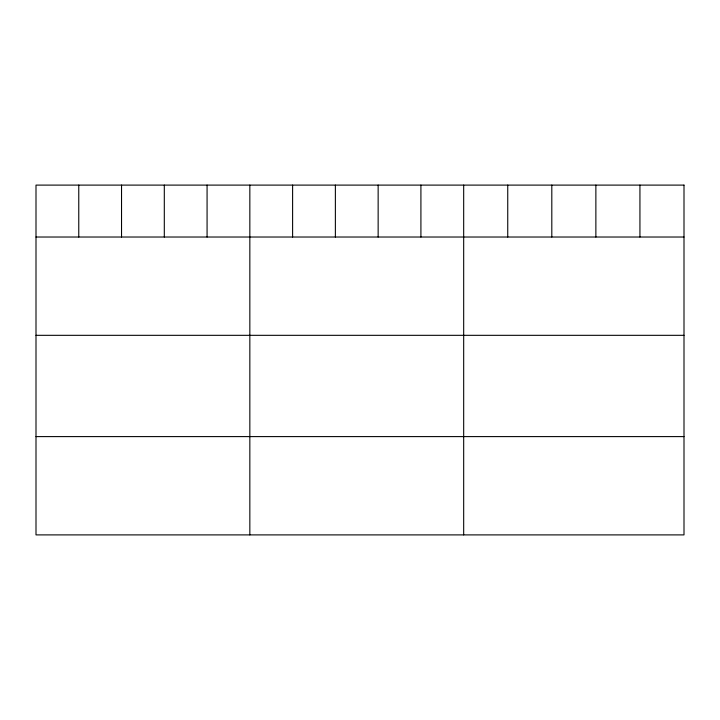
<?xml version="1.0" encoding="UTF-8"?>
<svg xmlns="http://www.w3.org/2000/svg" width="720" height="720" viewBox="0 0 720 720"><rect width="100%" height="100%" fill="white"/><g stroke="black" fill="none" stroke-linecap="round" stroke-linejoin="round"><path stroke-width="1.08" d="M36 237.024L684 237.024M36 335.322L684 335.322M36 436.599L684 436.599M639.936 185.103L639.936 237.024M595.872 185.103L595.872 237.024M551.808 185.103L551.808 237.024M507.744 185.103L507.744 237.024M463.68 185.103L463.68 534.897M420.912 185.103L420.912 237.024M378.144 185.103L378.144 237.024M335.376 185.103L335.376 237.024M292.608 185.103L292.608 237.024M249.84 185.103L249.84 534.897M207.072 185.103L207.072 237.024M164.304 185.103L164.304 237.024M121.536 185.103L121.536 237.024M78.768 185.103L78.768 237.024M684 185.103L36 185.103L36 534.897L684 534.897L684 185.103"/></g></svg>
